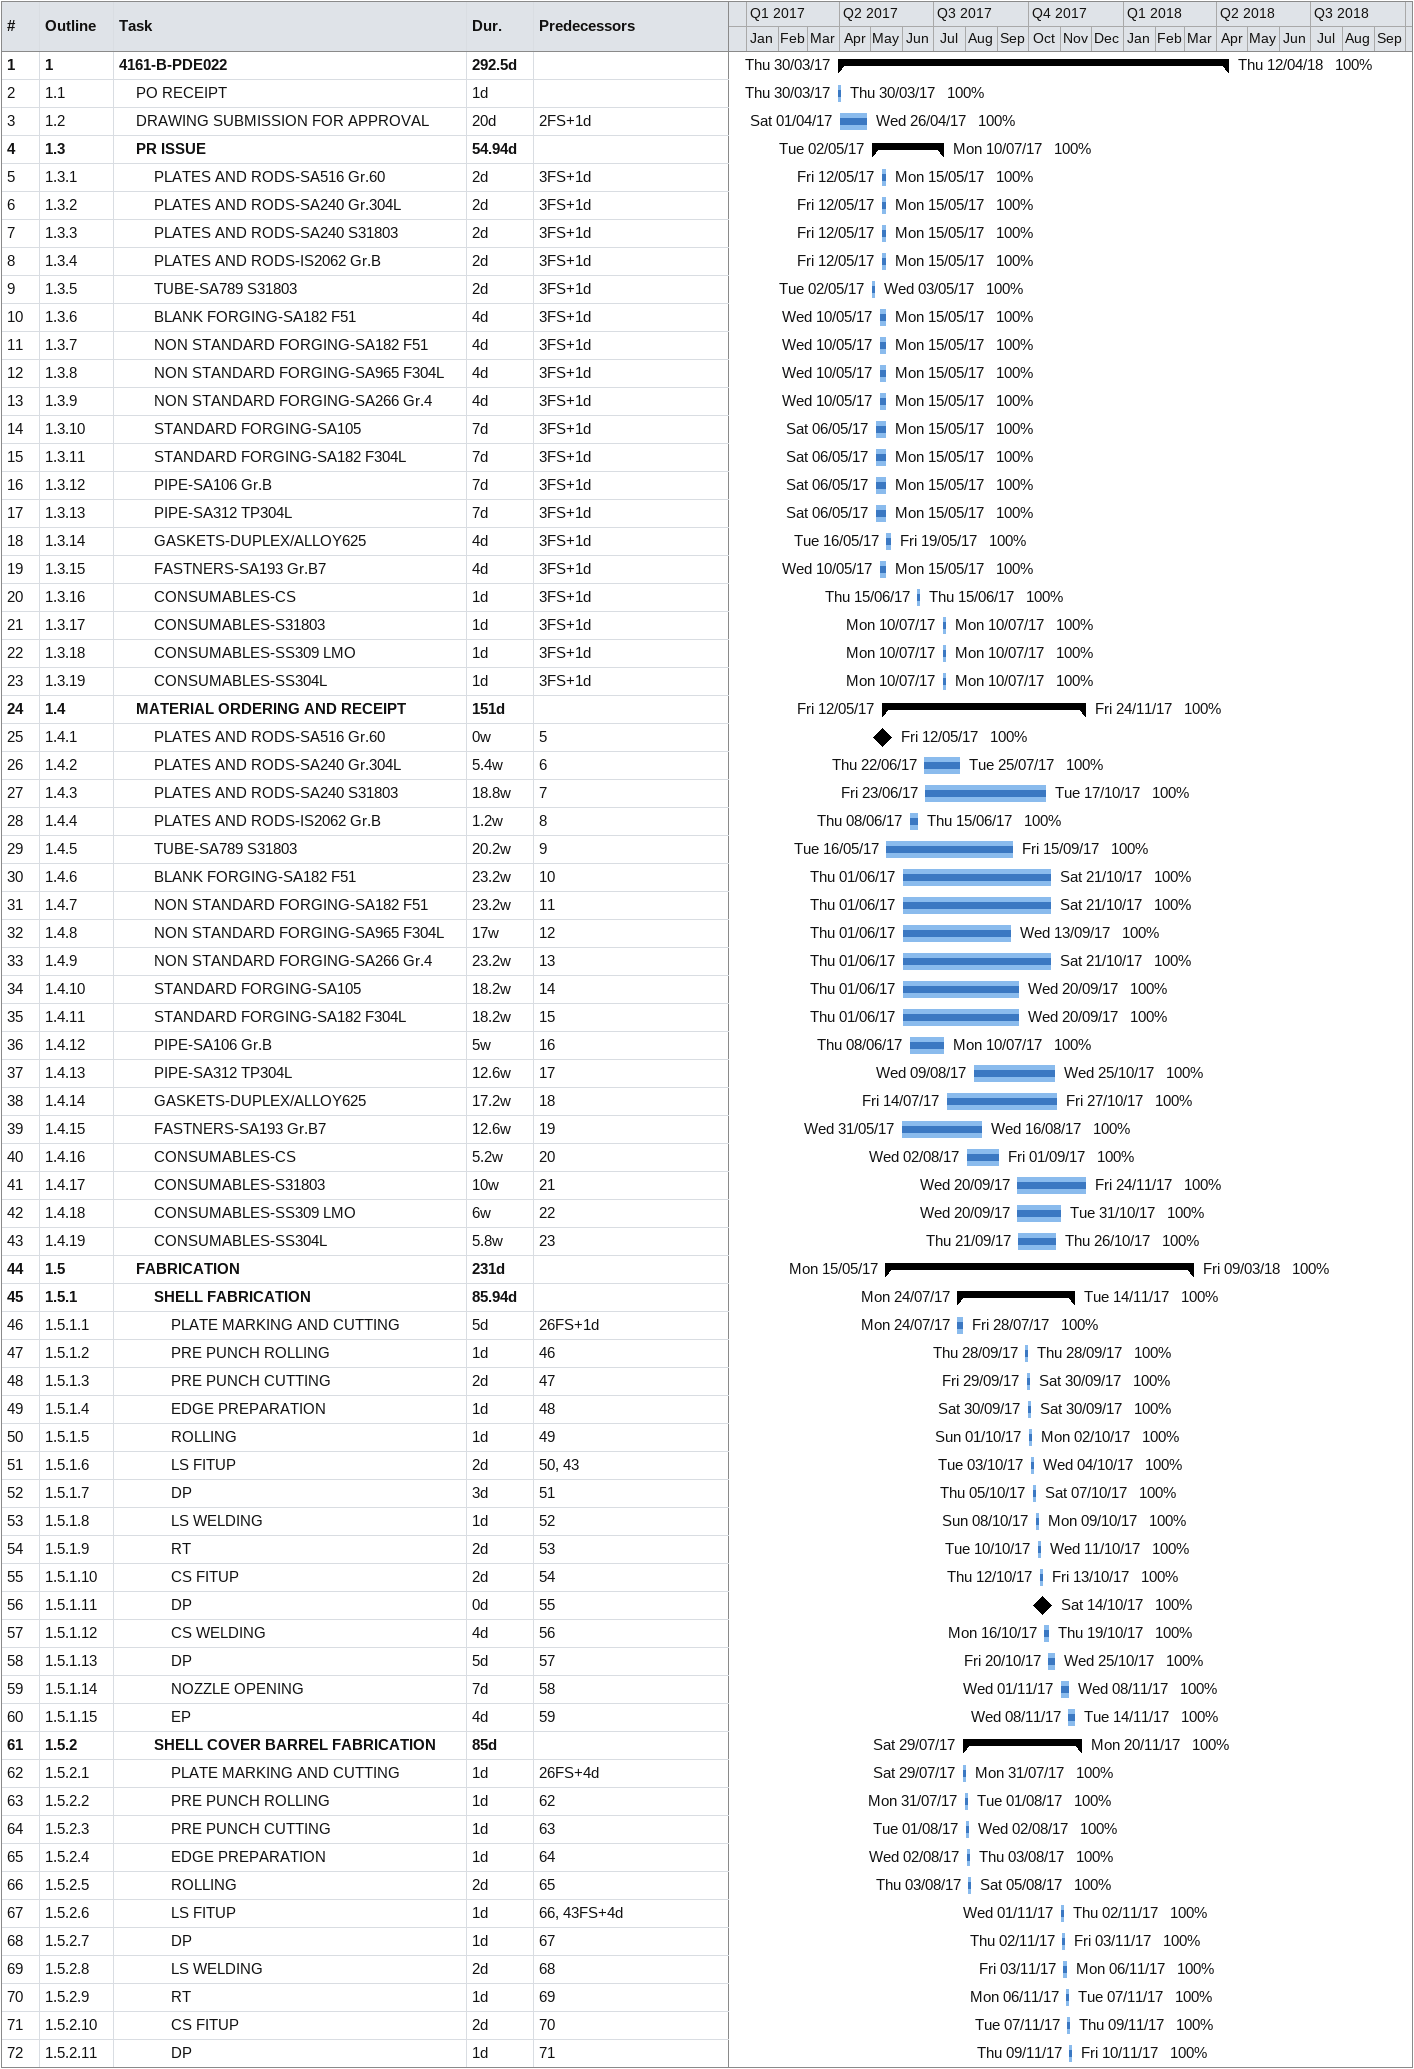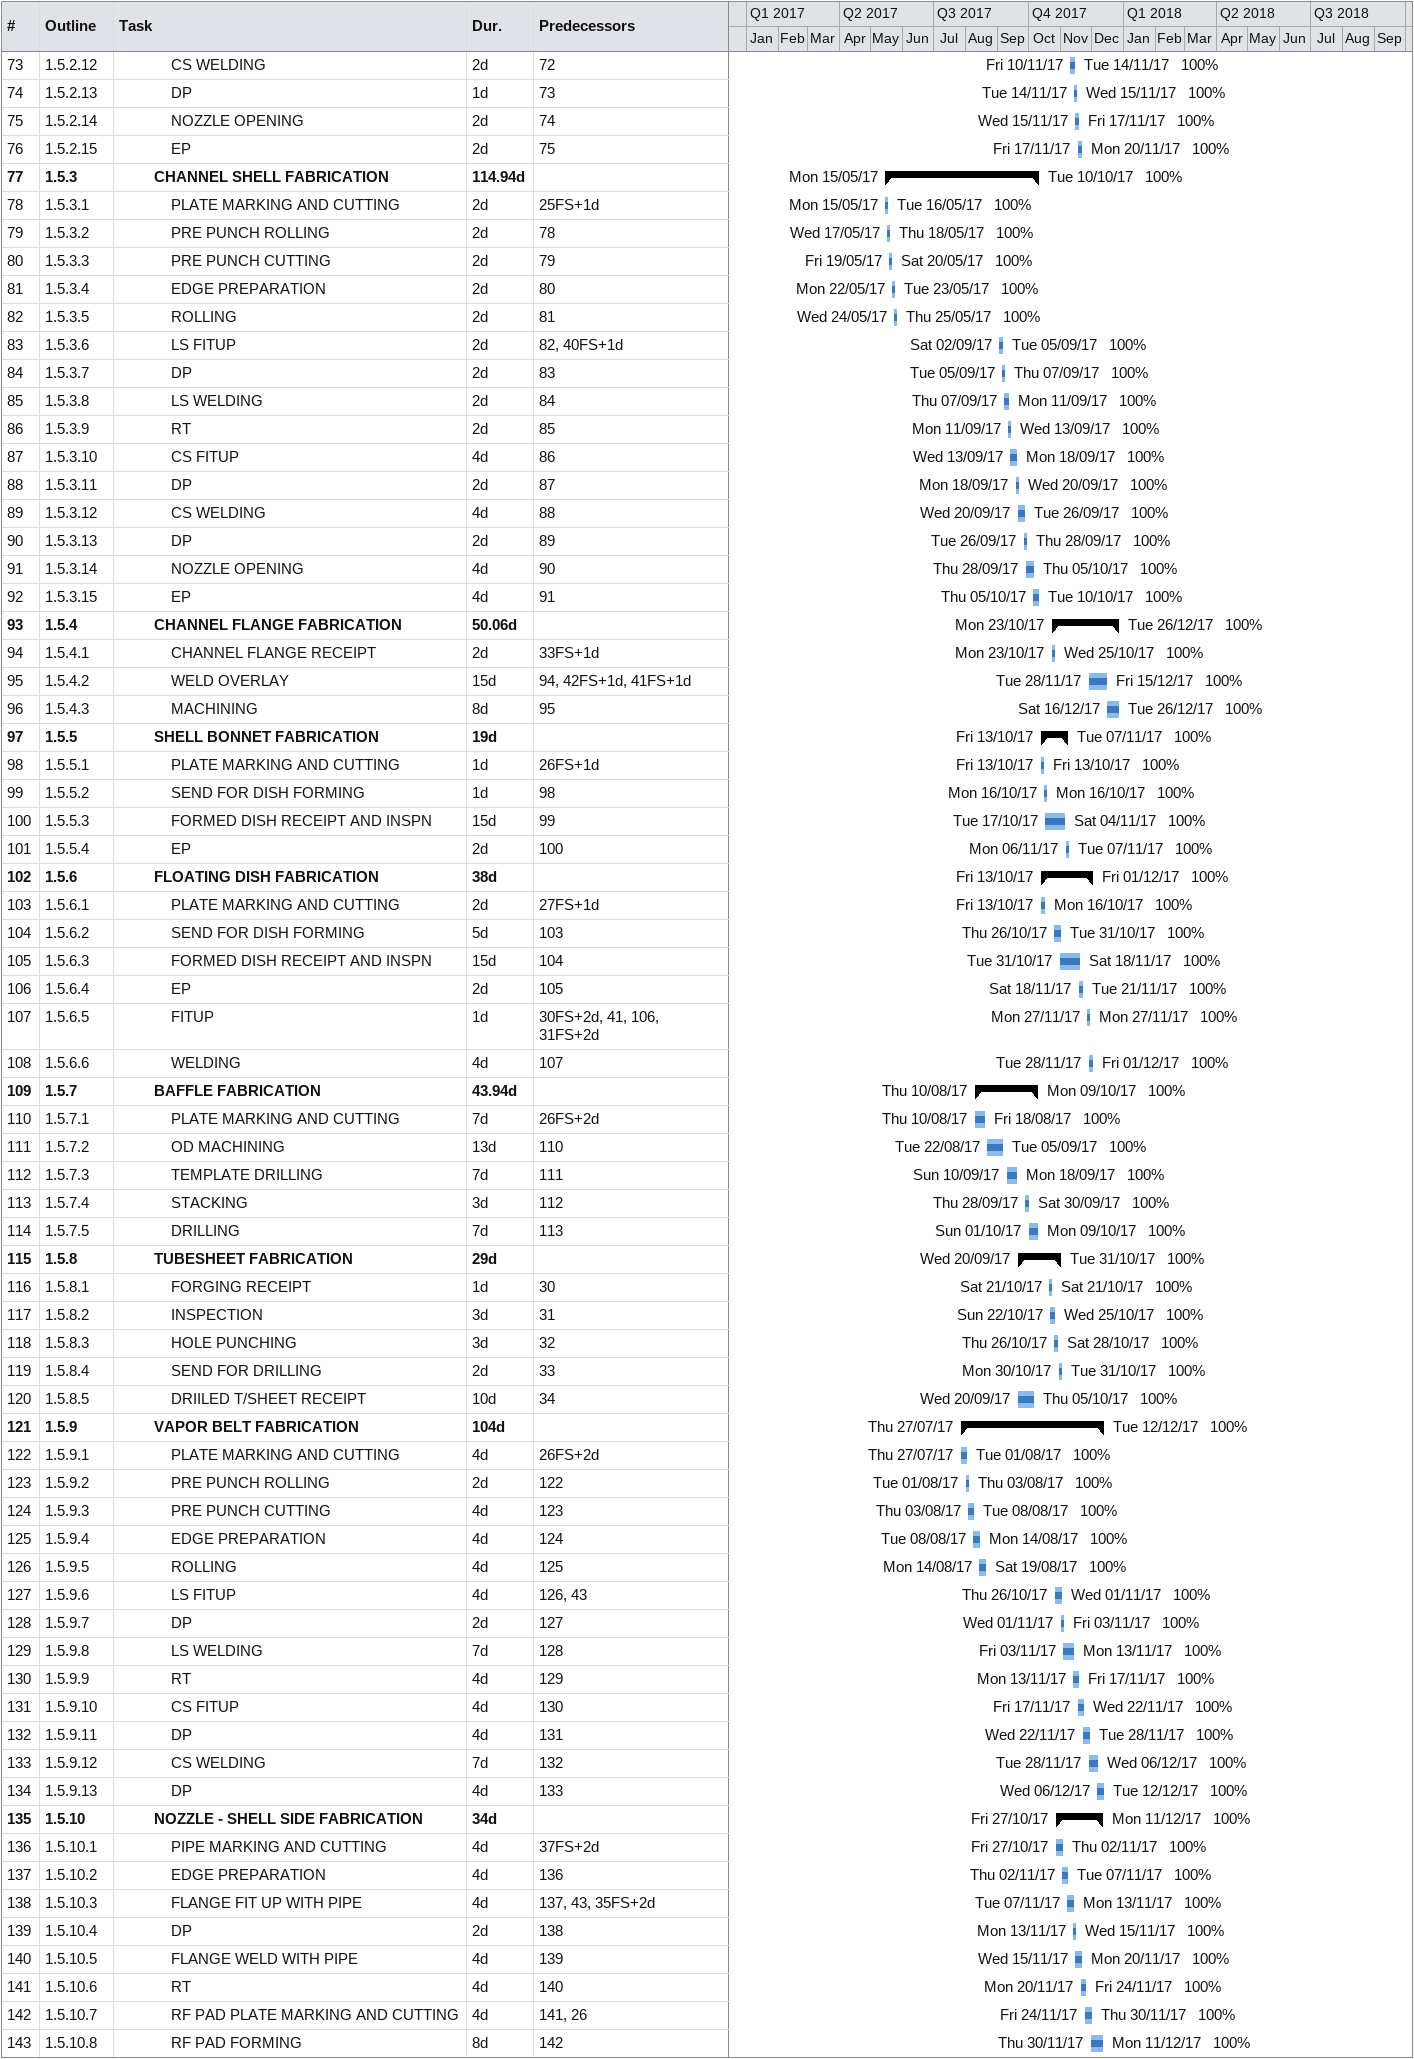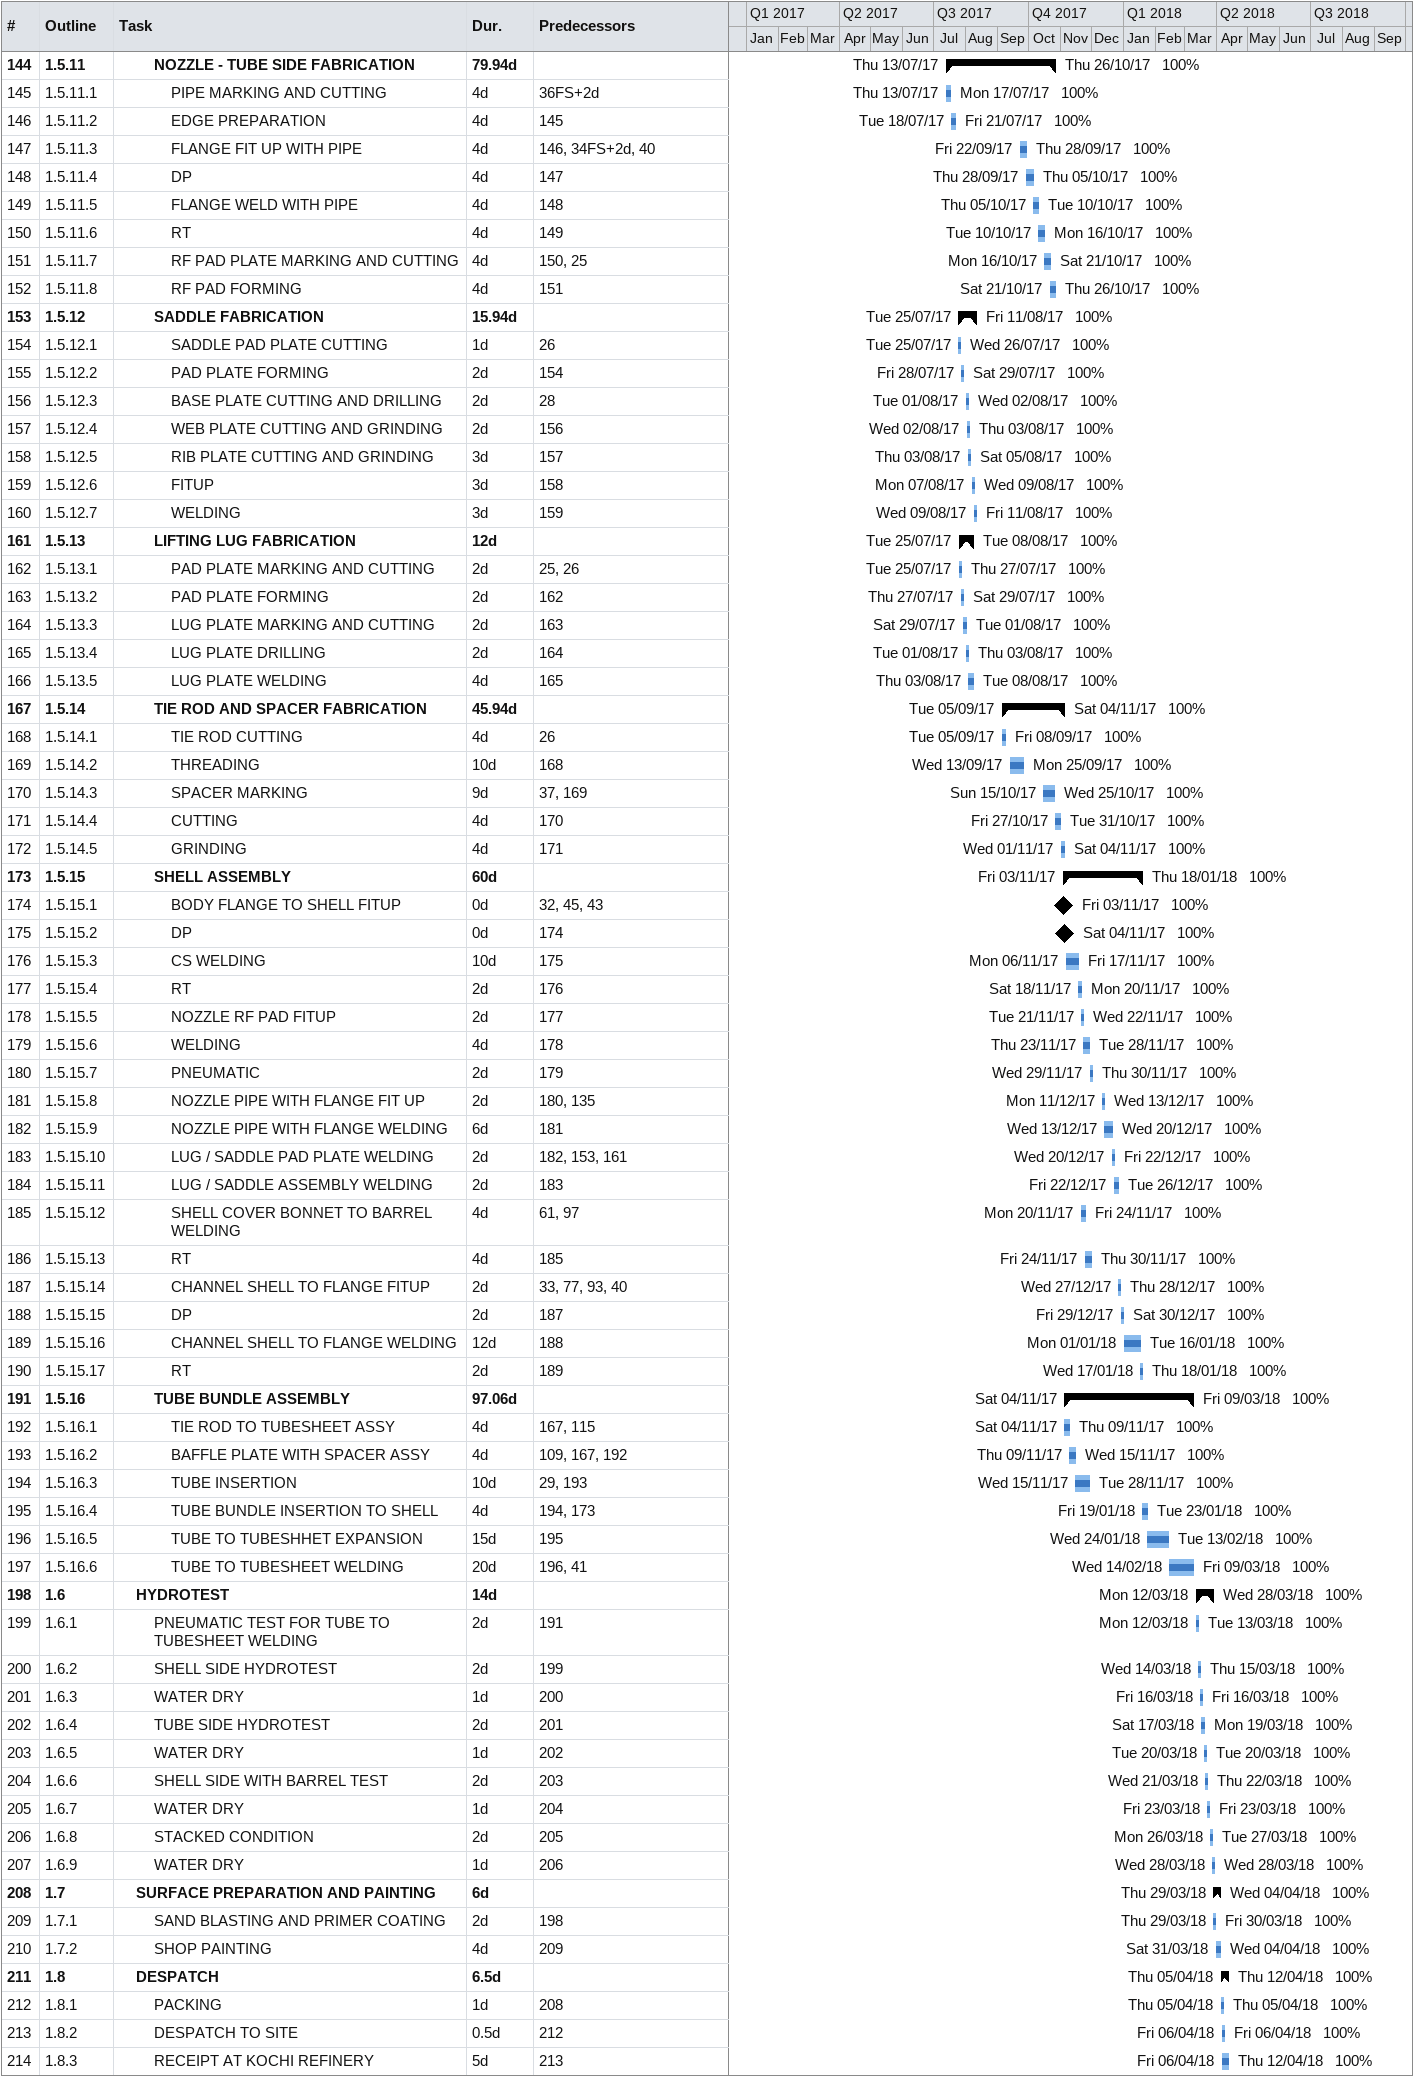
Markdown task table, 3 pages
| ID | WBS | Task | Duration | Start | Finish | Predecessors | % complete |
|---|---|---|---|---|---|---|---|
| 1 | 1 | **4161-B-PDE022** | 292.5d | 2017-03-30 | 2018-04-12 |  | 100 |
| 2 | 1.1 | PO RECEIPT | 1d | 2017-03-30 | 2017-03-30 |  | 100 |
| 3 | 1.2 | DRAWING SUBMISSION FOR APPROVAL | 20d | 2017-04-01 | 2017-04-26 | 2FS+1d | 100 |
| 4 | 1.3 | **PR ISSUE** | 54.94d | 2017-05-02 | 2017-07-10 |  | 100 |
| 5 | 1.3.1 | PLATES AND RODS-SA516 Gr.60 | 2d | 2017-05-12 | 2017-05-15 | 3FS+1d | 100 |
| 6 | 1.3.2 | PLATES AND RODS-SA240 Gr.304L | 2d | 2017-05-12 | 2017-05-15 | 3FS+1d | 100 |
| 7 | 1.3.3 | PLATES AND RODS-SA240 S31803 | 2d | 2017-05-12 | 2017-05-15 | 3FS+1d | 100 |
| 8 | 1.3.4 | PLATES AND RODS-IS2062 Gr.B | 2d | 2017-05-12 | 2017-05-15 | 3FS+1d | 100 |
| 9 | 1.3.5 | TUBE-SA789 S31803 | 2d | 2017-05-02 | 2017-05-03 | 3FS+1d | 100 |
| 10 | 1.3.6 | BLANK FORGING-SA182 F51 | 4d | 2017-05-10 | 2017-05-15 | 3FS+1d | 100 |
| 11 | 1.3.7 | NON STANDARD FORGING-SA182 F51 | 4d | 2017-05-10 | 2017-05-15 | 3FS+1d | 100 |
| 12 | 1.3.8 | NON STANDARD FORGING-SA965 F304L | 4d | 2017-05-10 | 2017-05-15 | 3FS+1d | 100 |
| 13 | 1.3.9 | NON STANDARD FORGING-SA266 Gr.4 | 4d | 2017-05-10 | 2017-05-15 | 3FS+1d | 100 |
| 14 | 1.3.10 | STANDARD FORGING-SA105 | 7d | 2017-05-06 | 2017-05-15 | 3FS+1d | 100 |
| 15 | 1.3.11 | STANDARD FORGING-SA182 F304L | 7d | 2017-05-06 | 2017-05-15 | 3FS+1d | 100 |
| 16 | 1.3.12 | PIPE-SA106 Gr.B | 7d | 2017-05-06 | 2017-05-15 | 3FS+1d | 100 |
| 17 | 1.3.13 | PIPE-SA312 TP304L | 7d | 2017-05-06 | 2017-05-15 | 3FS+1d | 100 |
| 18 | 1.3.14 | GASKETS-DUPLEX/ALLOY625 | 4d | 2017-05-16 | 2017-05-19 | 3FS+1d | 100 |
| 19 | 1.3.15 | FASTNERS-SA193 Gr.B7 | 4d | 2017-05-10 | 2017-05-15 | 3FS+1d | 100 |
| 20 | 1.3.16 | CONSUMABLES-CS | 1d | 2017-06-15 | 2017-06-15 | 3FS+1d | 100 |
| 21 | 1.3.17 | CONSUMABLES-S31803 | 1d | 2017-07-10 | 2017-07-10 | 3FS+1d | 100 |
| 22 | 1.3.18 | CONSUMABLES-SS309 LMO | 1d | 2017-07-10 | 2017-07-10 | 3FS+1d | 100 |
| 23 | 1.3.19 | CONSUMABLES-SS304L | 1d | 2017-07-10 | 2017-07-10 | 3FS+1d | 100 |
| 24 | 1.4 | **MATERIAL ORDERING AND RECEIPT** | 151d | 2017-05-12 | 2017-11-24 |  | 100 |
| 25 | 1.4.1 | PLATES AND RODS-SA516 Gr.60 | 0w | 2017-05-12 | 2017-05-12 | 5 | 100 |
| 26 | 1.4.2 | PLATES AND RODS-SA240 Gr.304L | 5.4w | 2017-06-22 | 2017-07-25 | 6 | 100 |
| 27 | 1.4.3 | PLATES AND RODS-SA240 S31803 | 18.8w | 2017-06-23 | 2017-10-17 | 7 | 100 |
| 28 | 1.4.4 | PLATES AND RODS-IS2062 Gr.B | 1.2w | 2017-06-08 | 2017-06-15 | 8 | 100 |
| 29 | 1.4.5 | TUBE-SA789 S31803 | 20.2w | 2017-05-16 | 2017-09-15 | 9 | 100 |
| 30 | 1.4.6 | BLANK FORGING-SA182 F51 | 23.2w | 2017-06-01 | 2017-10-21 | 10 | 100 |
| 31 | 1.4.7 | NON STANDARD FORGING-SA182 F51 | 23.2w | 2017-06-01 | 2017-10-21 | 11 | 100 |
| 32 | 1.4.8 | NON STANDARD FORGING-SA965 F304L | 17w | 2017-06-01 | 2017-09-13 | 12 | 100 |
| 33 | 1.4.9 | NON STANDARD FORGING-SA266 Gr.4 | 23.2w | 2017-06-01 | 2017-10-21 | 13 | 100 |
| 34 | 1.4.10 | STANDARD FORGING-SA105 | 18.2w | 2017-06-01 | 2017-09-20 | 14 | 100 |
| 35 | 1.4.11 | STANDARD FORGING-SA182 F304L | 18.2w | 2017-06-01 | 2017-09-20 | 15 | 100 |
| 36 | 1.4.12 | PIPE-SA106 Gr.B | 5w | 2017-06-08 | 2017-07-10 | 16 | 100 |
| 37 | 1.4.13 | PIPE-SA312 TP304L | 12.6w | 2017-08-09 | 2017-10-25 | 17 | 100 |
| 38 | 1.4.14 | GASKETS-DUPLEX/ALLOY625 | 17.2w | 2017-07-14 | 2017-10-27 | 18 | 100 |
| 39 | 1.4.15 | FASTNERS-SA193 Gr.B7 | 12.6w | 2017-05-31 | 2017-08-16 | 19 | 100 |
| 40 | 1.4.16 | CONSUMABLES-CS | 5.2w | 2017-08-02 | 2017-09-01 | 20 | 100 |
| 41 | 1.4.17 | CONSUMABLES-S31803 | 10w | 2017-09-20 | 2017-11-24 | 21 | 100 |
| 42 | 1.4.18 | CONSUMABLES-SS309 LMO | 6w | 2017-09-20 | 2017-10-31 | 22 | 100 |
| 43 | 1.4.19 | CONSUMABLES-SS304L | 5.8w | 2017-09-21 | 2017-10-26 | 23 | 100 |
| 44 | 1.5 | **FABRICATION** | 231d | 2017-05-15 | 2018-03-09 |  | 100 |
| 45 | 1.5.1 | **SHELL FABRICATION** | 85.94d | 2017-07-24 | 2017-11-14 |  | 100 |
| 46 | 1.5.1.1 | PLATE MARKING AND CUTTING | 5d | 2017-07-24 | 2017-07-28 | 26FS+1d | 100 |
| 47 | 1.5.1.2 | PRE PUNCH ROLLING | 1d | 2017-09-28 | 2017-09-28 | 46 | 100 |
| 48 | 1.5.1.3 | PRE PUNCH CUTTING | 2d | 2017-09-29 | 2017-09-30 | 47 | 100 |
| 49 | 1.5.1.4 | EDGE PREPARATION | 1d | 2017-09-30 | 2017-09-30 | 48 | 100 |
| 50 | 1.5.1.5 | ROLLING | 1d | 2017-10-01 | 2017-10-02 | 49 | 100 |
| 51 | 1.5.1.6 | LS FITUP | 2d | 2017-10-03 | 2017-10-04 | 50, 43 | 100 |
| 52 | 1.5.1.7 | DP | 3d | 2017-10-05 | 2017-10-07 | 51 | 100 |
| 53 | 1.5.1.8 | LS WELDING | 1d | 2017-10-08 | 2017-10-09 | 52 | 100 |
| 54 | 1.5.1.9 | RT | 2d | 2017-10-10 | 2017-10-11 | 53 | 100 |
| 55 | 1.5.1.10 | CS FITUP | 2d | 2017-10-12 | 2017-10-13 | 54 | 100 |
| 56 | 1.5.1.11 | DP | 0d | 2017-10-14 | 2017-10-14 | 55 | 100 |
| 57 | 1.5.1.12 | CS WELDING | 4d | 2017-10-16 | 2017-10-19 | 56 | 100 |
| 58 | 1.5.1.13 | DP | 5d | 2017-10-20 | 2017-10-25 | 57 | 100 |
| 59 | 1.5.1.14 | NOZZLE OPENING | 7d | 2017-11-01 | 2017-11-08 | 58 | 100 |
| 60 | 1.5.1.15 | EP | 4d | 2017-11-08 | 2017-11-14 | 59 | 100 |
| 61 | 1.5.2 | **SHELL COVER BARREL FABRICATION** | 85d | 2017-07-29 | 2017-11-20 |  | 100 |
| 62 | 1.5.2.1 | PLATE MARKING AND CUTTING | 1d | 2017-07-29 | 2017-07-31 | 26FS+4d | 100 |
| 63 | 1.5.2.2 | PRE PUNCH ROLLING | 1d | 2017-07-31 | 2017-08-01 | 62 | 100 |
| 64 | 1.5.2.3 | PRE PUNCH CUTTING | 1d | 2017-08-01 | 2017-08-02 | 63 | 100 |
| 65 | 1.5.2.4 | EDGE PREPARATION | 1d | 2017-08-02 | 2017-08-03 | 64 | 100 |
| 66 | 1.5.2.5 | ROLLING | 2d | 2017-08-03 | 2017-08-05 | 65 | 100 |
| 67 | 1.5.2.6 | LS FITUP | 1d | 2017-11-01 | 2017-11-02 | 66, 43FS+4d | 100 |
| 68 | 1.5.2.7 | DP | 1d | 2017-11-02 | 2017-11-03 | 67 | 100 |
| 69 | 1.5.2.8 | LS WELDING | 2d | 2017-11-03 | 2017-11-06 | 68 | 100 |
| 70 | 1.5.2.9 | RT | 1d | 2017-11-06 | 2017-11-07 | 69 | 100 |
| 71 | 1.5.2.10 | CS FITUP | 2d | 2017-11-07 | 2017-11-09 | 70 | 100 |
| 72 | 1.5.2.11 | DP | 1d | 2017-11-09 | 2017-11-10 | 71 | 100 |
| 73 | 1.5.2.12 | CS WELDING | 2d | 2017-11-10 | 2017-11-14 | 72 | 100 |
| 74 | 1.5.2.13 | DP | 1d | 2017-11-14 | 2017-11-15 | 73 | 100 |
| 75 | 1.5.2.14 | NOZZLE OPENING | 2d | 2017-11-15 | 2017-11-17 | 74 | 100 |
| 76 | 1.5.2.15 | EP | 2d | 2017-11-17 | 2017-11-20 | 75 | 100 |
| 77 | 1.5.3 | **CHANNEL SHELL FABRICATION** | 114.94d | 2017-05-15 | 2017-10-10 |  | 100 |
| 78 | 1.5.3.1 | PLATE MARKING AND CUTTING | 2d | 2017-05-15 | 2017-05-16 | 25FS+1d | 100 |
| 79 | 1.5.3.2 | PRE PUNCH ROLLING | 2d | 2017-05-17 | 2017-05-18 | 78 | 100 |
| 80 | 1.5.3.3 | PRE PUNCH CUTTING | 2d | 2017-05-19 | 2017-05-20 | 79 | 100 |
| 81 | 1.5.3.4 | EDGE PREPARATION | 2d | 2017-05-22 | 2017-05-23 | 80 | 100 |
| 82 | 1.5.3.5 | ROLLING | 2d | 2017-05-24 | 2017-05-25 | 81 | 100 |
| 83 | 1.5.3.6 | LS FITUP | 2d | 2017-09-02 | 2017-09-05 | 82, 40FS+1d | 100 |
| 84 | 1.5.3.7 | DP | 2d | 2017-09-05 | 2017-09-07 | 83 | 100 |
| 85 | 1.5.3.8 | LS WELDING | 2d | 2017-09-07 | 2017-09-11 | 84 | 100 |
| 86 | 1.5.3.9 | RT | 2d | 2017-09-11 | 2017-09-13 | 85 | 100 |
| 87 | 1.5.3.10 | CS FITUP | 4d | 2017-09-13 | 2017-09-18 | 86 | 100 |
| 88 | 1.5.3.11 | DP | 2d | 2017-09-18 | 2017-09-20 | 87 | 100 |
| 89 | 1.5.3.12 | CS WELDING | 4d | 2017-09-20 | 2017-09-26 | 88 | 100 |
| 90 | 1.5.3.13 | DP | 2d | 2017-09-26 | 2017-09-28 | 89 | 100 |
| 91 | 1.5.3.14 | NOZZLE OPENING | 4d | 2017-09-28 | 2017-10-05 | 90 | 100 |
| 92 | 1.5.3.15 | EP | 4d | 2017-10-05 | 2017-10-10 | 91 | 100 |
| 93 | 1.5.4 | **CHANNEL FLANGE FABRICATION** | 50.06d | 2017-10-23 | 2017-12-26 |  | 100 |
| 94 | 1.5.4.1 | CHANNEL FLANGE RECEIPT | 2d | 2017-10-23 | 2017-10-25 | 33FS+1d | 100 |
| 95 | 1.5.4.2 | WELD OVERLAY | 15d | 2017-11-28 | 2017-12-15 | 94, 42FS+1d, 41FS+1d | 100 |
| 96 | 1.5.4.3 | MACHINING | 8d | 2017-12-16 | 2017-12-26 | 95 | 100 |
| 97 | 1.5.5 | **SHELL BONNET FABRICATION** | 19d | 2017-10-13 | 2017-11-07 |  | 100 |
| 98 | 1.5.5.1 | PLATE MARKING AND CUTTING | 1d | 2017-10-13 | 2017-10-13 | 26FS+1d | 100 |
| 99 | 1.5.5.2 | SEND FOR DISH FORMING | 1d | 2017-10-16 | 2017-10-16 | 98 | 100 |
| 100 | 1.5.5.3 | FORMED DISH RECEIPT AND INSPN | 15d | 2017-10-17 | 2017-11-04 | 99 | 100 |
| 101 | 1.5.5.4 | EP | 2d | 2017-11-06 | 2017-11-07 | 100 | 100 |
| 102 | 1.5.6 | **FLOATING DISH FABRICATION** | 38d | 2017-10-13 | 2017-12-01 |  | 100 |
| 103 | 1.5.6.1 | PLATE MARKING AND CUTTING | 2d | 2017-10-13 | 2017-10-16 | 27FS+1d | 100 |
| 104 | 1.5.6.2 | SEND FOR DISH FORMING | 5d | 2017-10-26 | 2017-10-31 | 103 | 100 |
| 105 | 1.5.6.3 | FORMED DISH RECEIPT AND INSPN | 15d | 2017-10-31 | 2017-11-18 | 104 | 100 |
| 106 | 1.5.6.4 | EP | 2d | 2017-11-18 | 2017-11-21 | 105 | 100 |
| 107 | 1.5.6.5 | FITUP | 1d | 2017-11-27 | 2017-11-27 | 30FS+2d, 41, 106, 31FS+2d | 100 |
| 108 | 1.5.6.6 | WELDING | 4d | 2017-11-28 | 2017-12-01 | 107 | 100 |
| 109 | 1.5.7 | **BAFFLE FABRICATION** | 43.94d | 2017-08-10 | 2017-10-09 |  | 100 |
| 110 | 1.5.7.1 | PLATE MARKING AND CUTTING | 7d | 2017-08-10 | 2017-08-18 | 26FS+2d | 100 |
| 111 | 1.5.7.2 | OD MACHINING | 13d | 2017-08-22 | 2017-09-05 | 110 | 100 |
| 112 | 1.5.7.3 | TEMPLATE DRILLING | 7d | 2017-09-10 | 2017-09-18 | 111 | 100 |
| 113 | 1.5.7.4 | STACKING | 3d | 2017-09-28 | 2017-09-30 | 112 | 100 |
| 114 | 1.5.7.5 | DRILLING | 7d | 2017-10-01 | 2017-10-09 | 113 | 100 |
| 115 | 1.5.8 | **TUBESHEET FABRICATION** | 29d | 2017-09-20 | 2017-10-31 |  | 100 |
| 116 | 1.5.8.1 | FORGING RECEIPT | 1d | 2017-10-21 | 2017-10-21 | 30 | 100 |
| 117 | 1.5.8.2 | INSPECTION | 3d | 2017-10-22 | 2017-10-25 | 31 | 100 |
| 118 | 1.5.8.3 | HOLE PUNCHING | 3d | 2017-10-26 | 2017-10-28 | 32 | 100 |
| 119 | 1.5.8.4 | SEND FOR DRILLING | 2d | 2017-10-30 | 2017-10-31 | 33 | 100 |
| 120 | 1.5.8.5 | DRIILED T/SHEET RECEIPT | 10d | 2017-09-20 | 2017-10-05 | 34 | 100 |
| 121 | 1.5.9 | **VAPOR BELT FABRICATION** | 104d | 2017-07-27 | 2017-12-12 |  | 100 |
| 122 | 1.5.9.1 | PLATE MARKING AND CUTTING | 4d | 2017-07-27 | 2017-08-01 | 26FS+2d | 100 |
| 123 | 1.5.9.2 | PRE PUNCH ROLLING | 2d | 2017-08-01 | 2017-08-03 | 122 | 100 |
| 124 | 1.5.9.3 | PRE PUNCH CUTTING | 4d | 2017-08-03 | 2017-08-08 | 123 | 100 |
| 125 | 1.5.9.4 | EDGE PREPARATION | 4d | 2017-08-08 | 2017-08-14 | 124 | 100 |
| 126 | 1.5.9.5 | ROLLING | 4d | 2017-08-14 | 2017-08-19 | 125 | 100 |
| 127 | 1.5.9.6 | LS FITUP | 4d | 2017-10-26 | 2017-11-01 | 126, 43 | 100 |
| 128 | 1.5.9.7 | DP | 2d | 2017-11-01 | 2017-11-03 | 127 | 100 |
| 129 | 1.5.9.8 | LS WELDING | 7d | 2017-11-03 | 2017-11-13 | 128 | 100 |
| 130 | 1.5.9.9 | RT | 4d | 2017-11-13 | 2017-11-17 | 129 | 100 |
| 131 | 1.5.9.10 | CS FITUP | 4d | 2017-11-17 | 2017-11-22 | 130 | 100 |
| 132 | 1.5.9.11 | DP | 4d | 2017-11-22 | 2017-11-28 | 131 | 100 |
| 133 | 1.5.9.12 | CS WELDING | 7d | 2017-11-28 | 2017-12-06 | 132 | 100 |
| 134 | 1.5.9.13 | DP | 4d | 2017-12-06 | 2017-12-12 | 133 | 100 |
| 135 | 1.5.10 | **NOZZLE - SHELL SIDE FABRICATION** | 34d | 2017-10-27 | 2017-12-11 |  | 100 |
| 136 | 1.5.10.1 | PIPE MARKING AND CUTTING | 4d | 2017-10-27 | 2017-11-02 | 37FS+2d | 100 |
| 137 | 1.5.10.2 | EDGE PREPARATION | 4d | 2017-11-02 | 2017-11-07 | 136 | 100 |
| 138 | 1.5.10.3 | FLANGE FIT UP WITH PIPE | 4d | 2017-11-07 | 2017-11-13 | 137, 43, 35FS+2d | 100 |
| 139 | 1.5.10.4 | DP | 2d | 2017-11-13 | 2017-11-15 | 138 | 100 |
| 140 | 1.5.10.5 | FLANGE WELD WITH PIPE | 4d | 2017-11-15 | 2017-11-20 | 139 | 100 |
| 141 | 1.5.10.6 | RT | 4d | 2017-11-20 | 2017-11-24 | 140 | 100 |
| 142 | 1.5.10.7 | RF PAD PLATE MARKING AND CUTTING | 4d | 2017-11-24 | 2017-11-30 | 141, 26 | 100 |
| 143 | 1.5.10.8 | RF PAD FORMING | 8d | 2017-11-30 | 2017-12-11 | 142 | 100 |
| 144 | 1.5.11 | **NOZZLE - TUBE SIDE FABRICATION** | 79.94d | 2017-07-13 | 2017-10-26 |  | 100 |
| 145 | 1.5.11.1 | PIPE MARKING AND CUTTING | 4d | 2017-07-13 | 2017-07-17 | 36FS+2d | 100 |
| 146 | 1.5.11.2 | EDGE PREPARATION | 4d | 2017-07-18 | 2017-07-21 | 145 | 100 |
| 147 | 1.5.11.3 | FLANGE FIT UP WITH PIPE | 4d | 2017-09-22 | 2017-09-28 | 146, 34FS+2d, 40 | 100 |
| 148 | 1.5.11.4 | DP | 4d | 2017-09-28 | 2017-10-05 | 147 | 100 |
| 149 | 1.5.11.5 | FLANGE WELD WITH PIPE | 4d | 2017-10-05 | 2017-10-10 | 148 | 100 |
| 150 | 1.5.11.6 | RT | 4d | 2017-10-10 | 2017-10-16 | 149 | 100 |
| 151 | 1.5.11.7 | RF PAD PLATE MARKING AND CUTTING | 4d | 2017-10-16 | 2017-10-21 | 150, 25 | 100 |
| 152 | 1.5.11.8 | RF PAD FORMING | 4d | 2017-10-21 | 2017-10-26 | 151 | 100 |
| 153 | 1.5.12 | **SADDLE FABRICATION** | 15.94d | 2017-07-25 | 2017-08-11 |  | 100 |
| 154 | 1.5.12.1 | SADDLE PAD PLATE CUTTING | 1d | 2017-07-25 | 2017-07-26 | 26 | 100 |
| 155 | 1.5.12.2 | PAD PLATE FORMING | 2d | 2017-07-28 | 2017-07-29 | 154 | 100 |
| 156 | 1.5.12.3 | BASE PLATE CUTTING AND DRILLING | 2d | 2017-08-01 | 2017-08-02 | 28 | 100 |
| 157 | 1.5.12.4 | WEB PLATE CUTTING AND GRINDING | 2d | 2017-08-02 | 2017-08-03 | 156 | 100 |
| 158 | 1.5.12.5 | RIB PLATE CUTTING AND GRINDING | 3d | 2017-08-03 | 2017-08-05 | 157 | 100 |
| 159 | 1.5.12.6 | FITUP | 3d | 2017-08-07 | 2017-08-09 | 158 | 100 |
| 160 | 1.5.12.7 | WELDING | 3d | 2017-08-09 | 2017-08-11 | 159 | 100 |
| 161 | 1.5.13 | **LIFTING LUG FABRICATION** | 12d | 2017-07-25 | 2017-08-08 |  | 100 |
| 162 | 1.5.13.1 | PAD PLATE MARKING AND CUTTING | 2d | 2017-07-25 | 2017-07-27 | 25, 26 | 100 |
| 163 | 1.5.13.2 | PAD PLATE FORMING | 2d | 2017-07-27 | 2017-07-29 | 162 | 100 |
| 164 | 1.5.13.3 | LUG PLATE MARKING AND CUTTING | 2d | 2017-07-29 | 2017-08-01 | 163 | 100 |
| 165 | 1.5.13.4 | LUG PLATE DRILLING | 2d | 2017-08-01 | 2017-08-03 | 164 | 100 |
| 166 | 1.5.13.5 | LUG PLATE WELDING | 4d | 2017-08-03 | 2017-08-08 | 165 | 100 |
| 167 | 1.5.14 | **TIE ROD AND SPACER FABRICATION** | 45.94d | 2017-09-05 | 2017-11-04 |  | 100 |
| 168 | 1.5.14.1 | TIE ROD CUTTING | 4d | 2017-09-05 | 2017-09-08 | 26 | 100 |
| 169 | 1.5.14.2 | THREADING | 10d | 2017-09-13 | 2017-09-25 | 168 | 100 |
| 170 | 1.5.14.3 | SPACER MARKING | 9d | 2017-10-15 | 2017-10-25 | 37, 169 | 100 |
| 171 | 1.5.14.4 | CUTTING | 4d | 2017-10-27 | 2017-10-31 | 170 | 100 |
| 172 | 1.5.14.5 | GRINDING | 4d | 2017-11-01 | 2017-11-04 | 171 | 100 |
| 173 | 1.5.15 | **SHELL ASSEMBLY** | 60d | 2017-11-03 | 2018-01-18 |  | 100 |
| 174 | 1.5.15.1 | BODY FLANGE TO SHELL FITUP | 0d | 2017-11-03 | 2017-11-03 | 32, 45, 43 | 100 |
| 175 | 1.5.15.2 | DP | 0d | 2017-11-04 | 2017-11-04 | 174 | 100 |
| 176 | 1.5.15.3 | CS WELDING | 10d | 2017-11-06 | 2017-11-17 | 175 | 100 |
| 177 | 1.5.15.4 | RT | 2d | 2017-11-18 | 2017-11-20 | 176 | 100 |
| 178 | 1.5.15.5 | NOZZLE RF PAD FITUP | 2d | 2017-11-21 | 2017-11-22 | 177 | 100 |
| 179 | 1.5.15.6 | WELDING | 4d | 2017-11-23 | 2017-11-28 | 178 | 100 |
| 180 | 1.5.15.7 | PNEUMATIC | 2d | 2017-11-29 | 2017-11-30 | 179 | 100 |
| 181 | 1.5.15.8 | NOZZLE PIPE WITH FLANGE FIT UP | 2d | 2017-12-11 | 2017-12-13 | 180, 135 | 100 |
| 182 | 1.5.15.9 | NOZZLE PIPE WITH FLANGE WELDING | 6d | 2017-12-13 | 2017-12-20 | 181 | 100 |
| 183 | 1.5.15.10 | LUG / SADDLE PAD PLATE WELDING | 2d | 2017-12-20 | 2017-12-22 | 182, 153, 161 | 100 |
| 184 | 1.5.15.11 | LUG / SADDLE ASSEMBLY WELDING | 2d | 2017-12-22 | 2017-12-26 | 183 | 100 |
| 185 | 1.5.15.12 | SHELL COVER BONNET TO BARREL WELDING | 4d | 2017-11-20 | 2017-11-24 | 61, 97 | 100 |
| 186 | 1.5.15.13 | RT | 4d | 2017-11-24 | 2017-11-30 | 185 | 100 |
| 187 | 1.5.15.14 | CHANNEL SHELL TO FLANGE FITUP | 2d | 2017-12-27 | 2017-12-28 | 33, 77, 93, 40 | 100 |
| 188 | 1.5.15.15 | DP | 2d | 2017-12-29 | 2017-12-30 | 187 | 100 |
| 189 | 1.5.15.16 | CHANNEL SHELL TO FLANGE WELDING | 12d | 2018-01-01 | 2018-01-16 | 188 | 100 |
| 190 | 1.5.15.17 | RT | 2d | 2018-01-17 | 2018-01-18 | 189 | 100 |
| 191 | 1.5.16 | **TUBE BUNDLE ASSEMBLY** | 97.06d | 2017-11-04 | 2018-03-09 |  | 100 |
| 192 | 1.5.16.1 | TIE ROD TO TUBESHEET ASSY | 4d | 2017-11-04 | 2017-11-09 | 167, 115 | 100 |
| 193 | 1.5.16.2 | BAFFLE PLATE WITH SPACER ASSY | 4d | 2017-11-09 | 2017-11-15 | 109, 167, 192 | 100 |
| 194 | 1.5.16.3 | TUBE INSERTION | 10d | 2017-11-15 | 2017-11-28 | 29, 193 | 100 |
| 195 | 1.5.16.4 | TUBE BUNDLE INSERTION TO SHELL | 4d | 2018-01-19 | 2018-01-23 | 194, 173 | 100 |
| 196 | 1.5.16.5 | TUBE TO TUBESHHET EXPANSION | 15d | 2018-01-24 | 2018-02-13 | 195 | 100 |
| 197 | 1.5.16.6 | TUBE TO TUBESHEET WELDING | 20d | 2018-02-14 | 2018-03-09 | 196, 41 | 100 |
| 198 | 1.6 | **HYDROTEST** | 14d | 2018-03-12 | 2018-03-28 |  | 100 |
| 199 | 1.6.1 | PNEUMATIC TEST FOR TUBE TO TUBESHEET WELDING | 2d | 2018-03-12 | 2018-03-13 | 191 | 100 |
| 200 | 1.6.2 | SHELL SIDE HYDROTEST | 2d | 2018-03-14 | 2018-03-15 | 199 | 100 |
| 201 | 1.6.3 | WATER DRY | 1d | 2018-03-16 | 2018-03-16 | 200 | 100 |
| 202 | 1.6.4 | TUBE SIDE HYDROTEST | 2d | 2018-03-17 | 2018-03-19 | 201 | 100 |
| 203 | 1.6.5 | WATER DRY | 1d | 2018-03-20 | 2018-03-20 | 202 | 100 |
| 204 | 1.6.6 | SHELL SIDE WITH BARREL TEST | 2d | 2018-03-21 | 2018-03-22 | 203 | 100 |
| 205 | 1.6.7 | WATER DRY | 1d | 2018-03-23 | 2018-03-23 | 204 | 100 |
| 206 | 1.6.8 | STACKED CONDITION | 2d | 2018-03-26 | 2018-03-27 | 205 | 100 |
| 207 | 1.6.9 | WATER DRY | 1d | 2018-03-28 | 2018-03-28 | 206 | 100 |
| 208 | 1.7 | **SURFACE PREPARATION AND PAINTING** | 6d | 2018-03-29 | 2018-04-04 |  | 100 |
| 209 | 1.7.1 | SAND BLASTING AND PRIMER COATING | 2d | 2018-03-29 | 2018-03-30 | 198 | 100 |
| 210 | 1.7.2 | SHOP PAINTING | 4d | 2018-03-31 | 2018-04-04 | 209 | 100 |
| 211 | 1.8 | **DESPATCH** | 6.5d | 2018-04-05 | 2018-04-12 |  | 100 |
| 212 | 1.8.1 | PACKING | 1d | 2018-04-05 | 2018-04-05 | 208 | 100 |
| 213 | 1.8.2 | DESPATCH TO SITE | 0.5d | 2018-04-06 | 2018-04-06 | 212 | 100 |
| 214 | 1.8.3 | RECEIPT AT KOCHI REFINERY | 5d | 2018-04-06 | 2018-04-12 | 213 | 100 |
